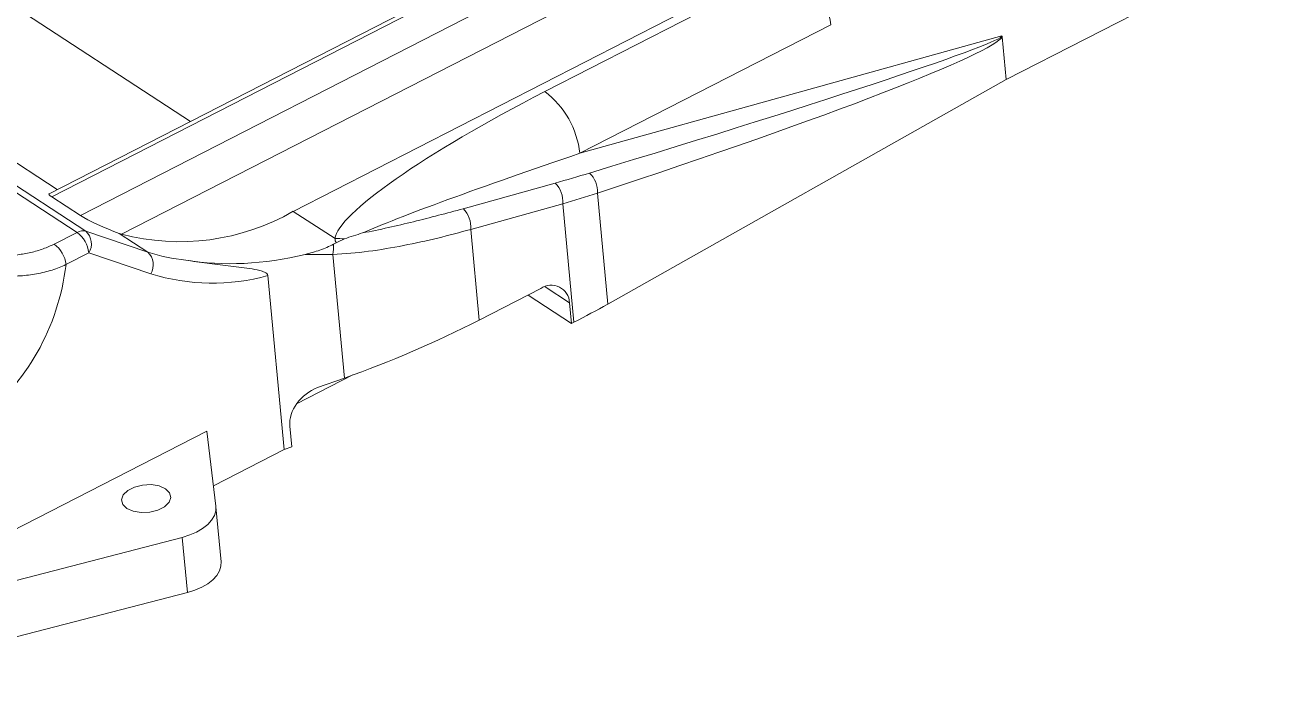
# Model space of a CAD drawing. Header units: inches. Extents: x 1430 to 4816, y 541 to 1061.
# Drawn here: x 2014.8 to 2066.6, y 704.7 to 732.3 of the extents above; entities that cross this region are included whole.
import ezdxf

# ---------------------------------------------------------------- set-up
doc = ezdxf.new("R2010")
doc.units = ezdxf.units.IN

msp = doc.modelspace()

# ---------------------------------------------------------------- linework, layer by layer
at = {"color": 7, "linetype": 'Continuous', "lineweight": 15}
for p, q in [((2016.987, 723.684), (1984.949, 744.595)), ((1985.312, 744.642), (2017.35, 723.73)), ((1998.968, 743.162), (2021.718, 728.313)), ((2016.161, 725.466), (1991.81, 741.36)), ((2040.518, 737.944), (2015.82, 725.291)), ((2040.783, 737.897), (2015.932, 725.165)), ((2070.907, 737.827), (2055.73, 730.052)), ((2017.123, 724.388), (2042.52, 737.399)), ((2042.792, 735.877), (2018.84, 723.606)), ((2026.002, 724.559), (2046.381, 735)), ((2036.49, 729.554), (2046.95, 734.913)), ((2048.411, 732.338), (2037.952, 726.979)), ((2037.952, 726.979), (2055.543, 731.878)), ((2055.562, 731.844), (2055.73, 730.052)), ((2055.73, 730.052), (2039.118, 720.695)), ((2033.083, 724.671), (2036.918, 725.739)), ((2038.683, 725.319), (2039.118, 720.695)), ((2015.932, 725.165), (2017.123, 724.388)), ((2037.234, 724.875), (2033.399, 723.807)), ((2037.699, 719.932), (2037.234, 724.875)), ((2026.002, 724.559), (2027.74, 723.425)), ((2017.35, 723.73), (2019.933, 722.861)), ((2033.399, 723.807), (2033.755, 720.024)), ((2016.035, 723.196), (2016.987, 723.684)), ((2019.933, 722.861), (2018.74, 723.64)), ((2017.474, 722.825), (2016.522, 722.338)), ((2020.057, 721.956), (2017.474, 722.825)), ((2028.133, 717.608), (2027.648, 722.762)), ((2024.943, 721.878), (2025.624, 714.629)), ((2036.319, 721.338), (2033.755, 720.024)), ((2035.79, 721.067), (2037.603, 719.883)), ((2037.603, 719.883), (2037.522, 720.747)), ((2037.603, 719.883), (2037.699, 719.932)), ((2026.138, 716.531), (2028.489, 717.736)), ((2028.133, 717.608), (2027.013, 717.208)), ((2025.858, 715.605), (2025.94, 714.742)), ((2005.975, 706.977), (2022.397, 715.39)), ((2022.397, 715.39), (2022.775, 712.257)), ((2025.624, 714.629), (2022.671, 713.116)), ((2025.94, 714.742), (2025.624, 714.629)), ((2022.993, 709.936), (2022.777, 712.239)), ((2021.367, 710.964), (2005.975, 706.977)), ((2021.367, 710.964), (2021.584, 708.661)), ((2021.584, 708.661), (2006.192, 704.674))]:
    msp.add_line(p, q, dxfattribs=at)
at = {"color": 8, "linetype": 'Continuous', "lineweight": 15}
msp.add_line((2037.522, 720.747), (2036.5, 721.414), dxfattribs=at)
at = {"color": 7, "linetype": 'Continuous', "lineweight": 15, "flags": 128}
for points in [[(2020.67, 712.992), (2020.839, 712.825), (2020.891, 712.628), (2020.819, 712.425), (2020.631, 712.241), (2020.352, 712.098), (2020.013, 712.013), (2019.656, 711.996), (2019.325, 712.049), (2019.058, 712.166), (2018.889, 712.333), (2018.837, 712.53), (2018.909, 712.733), (2019.097, 712.917), (2019.376, 713.06), (2019.715, 713.146), (2020.072, 713.162), (2020.403, 713.109), (2020.67, 712.992)], [(2022.775, 712.257), (2022.77, 712.063), (2022.71, 711.868), (2022.596, 711.678), (2022.431, 711.498), (2022.219, 711.332), (2021.967, 711.186), (2021.68, 711.062), (2021.367, 710.964)], [(2022.991, 709.953), (2022.986, 709.759), (2022.926, 709.565), (2022.812, 709.375), (2022.647, 709.195), (2022.435, 709.029), (2022.183, 708.883), (2021.897, 708.759), (2021.584, 708.661)]]:
    msp.add_lwpolyline(points, dxfattribs=at)
at = {"color": 7, "linetype": 'Continuous', "lineweight": 15}
for centre, radius, start, end in [((2044.65, 731.906), 3.786, 6.5531, 52.5904), ((2034.191, 726.547), 3.786, 6.5531, 52.5904), ((2037.654, 725.396), 1.032, 355.6978, 47.3753), ((2036.177, 724.978), 1.063, 354.4307, 45.7622), ((2021.259, 732.81), 9.516, 255.2726, 299.8927), ((2032.342, 723.91), 1.063, 354.4307, 45.7622), ((2017.224, 723.274), 0.473, 74.4844, 119.984), ((2016.865, 723.203), 0.716, 328.2212, 47.4031), ((2015.269, 722.194), 1.262, 6.5531, 52.5904), ((2016.221, 722.681), 1.262, 6.5531, 52.5904), ((2026.389, 723.063), 1.295, 346.5968, 5.4462), ((2027.825, 720.876), 2.55, 83.0666, 91.9059), ((2019.448, 722.333), 0.716, 328.2212, 47.4031), ((2022.188, 729.619), 7.124, 251.5428, 264.6559), ((2006.798, 723.498), 9.794, 307.8089, 353.1949), ((2022.633, 730.228), 8.663, 252.6977, 285.459), ((2036.76, 720.716), 0.762, 2.3484, 125.3482), ((2019.138, 756.183), 40.726, 297.1132, 299.3795), ((2012.422, 761.908), 47.004, 289.5272, 296.9916)]:
    msp.add_arc(centre, radius, start, end, dxfattribs=at)
for centre, major_axis, ratio, start_param, end_param in [((2034.89, 725.724), (20.653, 6.154), 0.027035, 4.872807, 6.283543), ((2035.351, 725.456), (20.218, 6.45), 0.054484, 4.860544, 6.23382), ((2038.222, 728.424), (10.454, 5.174), 0.153333, 1.660999, 3.047101), ((2038.385, 726.697), (10.159, 3.421), 0.037889, 1.600664, 2.764546), ((2016.643, 724.926), (0.831, -0.357), 0.118918, 3.043379, 3.73957), ((2018.189, 724.029), (1.247, -0.535), 0.118918, 3.73957, 5.21986), ((2026.959, 734.743), (10.466, 9.59), 0.746072, 3.669725, 4.076204), ((2031.365, 724.322), (6.615, 1.049), 0.176346, 3.857613, 4.088037), ((2027.122, 716.056), (1.047, 0.959), 0.746072, 1.056579, 2.627375)]:
    msp.add_ellipse(centre, major_axis=major_axis, ratio=ratio, start_param=start_param, end_param=end_param, dxfattribs=at)
for points, knots in [([(2055.562, 731.844), (2055.561, 731.852), (2055.559, 731.859), (2055.556, 731.865), (2055.553, 731.869), (2055.55, 731.873), (2055.546, 731.876), (2055.545, 731.876), (2055.544, 731.877), (2055.543, 731.878)], [0, 0, 0, 0, 0.00003956328, 0.00003956328, 0.00003956328, 0.0000705778, 0.0000705778, 0.0000705778, 0.00007719636, 0.00007719636, 0.00007719636, 0.00007719636]), ([(2028.891, 723.658), (2029.606, 723.797), (2030.314, 723.958), (2031.712, 724.3), (2032.402, 724.482), (2033.083, 724.671)], [0, 0, 0, 0, 0.5, 0.5, 1, 1, 1, 1]), ([(2033.399, 723.807), (2032.948, 723.679), (2032.489, 723.558), (2031.554, 723.333), (2031.079, 723.228), (2030.117, 723.041), (2029.629, 722.959), (2028.645, 722.829), (2028.148, 722.781), (2027.648, 722.762)], [0, 0, 0, 0, 0.25, 0.25, 0.5, 0.5, 0.75, 0.75, 1, 1, 1, 1]), ([(2012.036, 723.165), (2012.152, 723.089), (2012.284, 723.022), (2012.572, 722.905), (2012.727, 722.857), (2013.054, 722.781), (2013.229, 722.752), (2013.585, 722.716), (2013.767, 722.709), (2014.136, 722.713), (2014.324, 722.726), (2014.693, 722.771), (2014.874, 722.803), (2015.231, 722.886), (2015.405, 722.937), (2015.733, 723.054), (2015.888, 723.121), (2016.035, 723.196)], [0, 0, 0, 0, 0.125, 0.125, 0.25, 0.25, 0.375, 0.375, 0.5, 0.5, 0.625, 0.625, 0.75, 0.75, 0.875, 0.875, 1, 1, 1, 1]), ([(2026.496, 722.765), (2026.705, 722.816), (2026.909, 722.875), (2027.305, 723.014), (2027.497, 723.093), (2027.678, 723.185)], [0, 0, 0, 0, 0.5, 0.5, 1, 1, 1, 1]), ([(2028.891, 723.658), (2028.764, 723.62), (2028.637, 723.581), (2028.384, 723.5), (2028.258, 723.457), (2028.133, 723.407)], [0, 0, 0, 0, 0.5, 0.5, 1, 1, 1, 1]), ([(2016.522, 722.338), (2016.339, 722.252), (2016.145, 722.177), (2015.839, 722.081), (2015.734, 722.052), (2015.519, 721.999), (2015.409, 721.975), (2015.075, 721.914), (2014.849, 721.885), (2014.391, 721.853), (2014.156, 721.849), (2013.697, 721.867), (2013.472, 721.889), (2013.03, 721.956), (2012.814, 722.003), (2012.41, 722.116), (2012.219, 722.182), (2011.863, 722.337), (2011.701, 722.423), (2011.556, 722.517)], [0, 0, 0, 0, 0.125, 0.125, 0.1875, 0.1875, 0.25, 0.25, 0.375, 0.375, 0.5, 0.5, 0.625, 0.625, 0.75, 0.75, 0.875, 0.875, 1, 1, 1, 1]), ([(2021.525, 722.525), (2021.815, 722.477), (2022.108, 722.434), (2022.697, 722.355), (2022.993, 722.321), (2023.586, 722.253), (2023.883, 722.221), (2024.321, 722.155), (2024.466, 722.13), (2024.675, 722.074), (2024.743, 722.052), (2024.837, 722.006), (2024.866, 721.989), (2024.917, 721.944), (2024.939, 721.915), (2024.943, 721.878)], [0, 0, 0, 0, 0.25, 0.25, 0.5, 0.5, 0.75, 0.75, 0.875, 0.875, 0.9375, 0.9375, 0.96875, 0.96875, 1, 1, 1, 1])]:
    msp.add_open_spline(points, degree=3, knots=knots, dxfattribs=at)
for points in [[(2036.918, 725.739), (2037.401, 725.874), (2037.88, 726.012), (2038.353, 726.155)], [(2038.683, 725.319), (2038.21, 725.162), (2037.728, 725.014), (2037.234, 724.875)], [(2018.84, 723.606), (2018.807, 723.616), (2018.774, 723.628), (2018.74, 723.64)], [(2027.678, 723.185), (2027.716, 723.205), (2027.753, 723.225), (2027.79, 723.246)], [(2027.79, 723.246), (2027.755, 723.302), (2027.742, 723.363), (2027.74, 723.425)], [(2028.133, 723.407), (2028.016, 723.361), (2027.902, 723.31), (2027.79, 723.246)]]:
    msp.add_open_spline(points, degree=3, dxfattribs=at)

doc.saveas('drawing.dxf')
